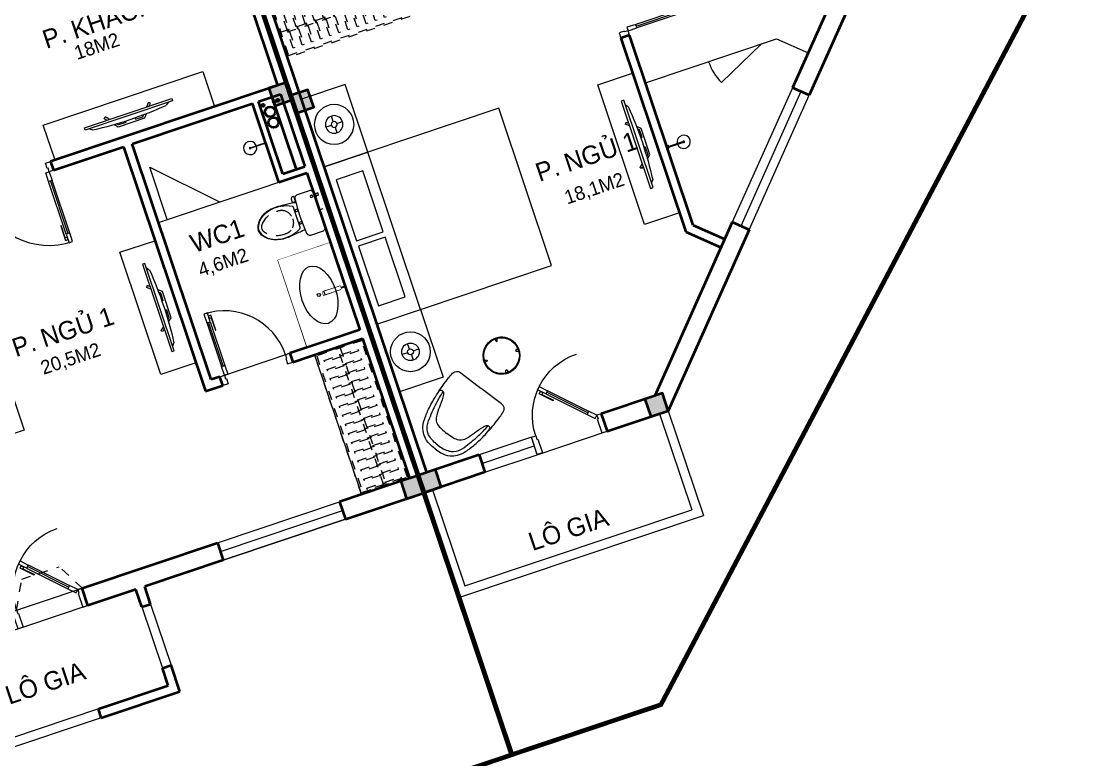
# Model space of a CAD drawing. Header units: metres. Extents: x 568336 to 569219, y 2065964 to 2066430.
# Drawn here: x 568498.77 to 568510.47, y 2066002.66 to 2066010.68 of the extents above; entities that cross this region are included whole.
import ezdxf

# ---------------------------------------------------------------- set-up
doc = ezdxf.new("R2010")
doc.units = ezdxf.units.M
for name, pattern in [('$AUDIT_BAD_LTYPE2', [0]), ('CENTER', [2, 1.25, -0.25, 0.25, -0.25]), ('HIDDEN', [0.375, 0.25, -0.125]), ('HIDDEN2', [0.1875, 0.125, -0.0625]), ('X-5M-G-MB PHONGNGU$0$HIDDEN2', [0.1875, 0.125, -0.0625]), ('xref-thap C (mb tang 32-2)$0$HIDDEN', [0.375, 0.25, -0.125])]:
    doc.linetypes.add(name, pattern=pattern)
doc.layers.get('0').update_dxf_attribs({"linetype": 'CONTINUOUS'})
doc.layers.get('DEFPOINTS').update_dxf_attribs({"linetype": 'CONTINUOUS'})
for name, color, linetype, lineweight in [('-CENTER', 143, 'CENTER', 13), ('-CONCRETE', 1, 'CONTINUOUS', 35), ('-DIM', 9, 'CONTINUOUS', 13), ('-DOOR', 137, 'CONTINUOUS', 9), ('-FURNITURE', 46, 'CONTINUOUS', 9), ('-LINE1', 7, 'CONTINUOUS', 18), ('-LINE2', 252, 'CONTINUOUS', 9), ('-STEEL1', 1, 'CONTINUOUS', 35), ('-WALL', 4, 'CONTINUOUS', 35), ('TEXT25', 2, 'CONTINUOUS', 13)]:
    doc.layers.add(name, color=color, linetype=linetype, lineweight=lineweight)
for name, color, linetype in [('-RANH GIOI LO DAT', 12, 'CONTINUOUS'), ('ChiaLo', 128, 'CENTER'), ('ViaHeS', 32, 'CONTINUOUS')]:
    doc.layers.add(name, color=color, linetype=linetype)
doc.styles.add('SVN_AVO_thuong', font='')
doc.styles.add('T1', font='', dxfattribs={"height": 200})
doc.styles.get('SVN_AVO_thuong').set_extended_font_data('SVN-Avo')
doc.styles.get('T1').set_extended_font_data('VNgeometric Light')

# ---------------------------------------------------------------- blocks, each defined once
blk = doc.blocks.new('1800X2000')
at = {"layer": '-FURNITURE'}
blk.add_line((325497, 17765), (325497, 19565), dxfattribs=at)
for points in [[(323997, 19565), (325997, 19565), (325997, 17765), (323997, 17765)], [(325613, 19391), (325919, 19391), (325919, 18691), (325613, 18691)], [(325613, 18630), (325919, 18630), (325919, 17947), (325613, 17947)]]:
    blk.add_lwpolyline(points, close=True, dxfattribs=at)
blk = doc.blocks.new('12PLMP12')
at = {"color": 0, "linetype": 'ByBlock'}
for p, q in [((-1.25, 0), (-3.75, 0)), ((0, 1.25), (0, 3.75)), ((1.25, 0), (3.75, 0)), ((0, -1.25), (0, -3.75))]:
    blk.add_line(p, q, dxfattribs=at)
for radius in [8.5, 3.75, 1.25]:
    blk.add_circle((0, 0), radius, dxfattribs=at)
blk = doc.blocks.new('A$C7D524948')
at = {"layer": '-FURNITURE'}
for points in [[(0, 825, 0.023749), (-77, 820, 0.11104), (-175, 786, 0.085168), (-235, 733, 0.08855), (-282, 649, 0.027906), (-316, 526, 0.028342), (-340, 373, 0.04712), (-341, 283, 0.513527), (-285, 300, 0.059578), (-243, 414, -0.034465), (-213, 507, -0.059277), (-183, 564, -0.166146), (-133, 600, -0.052564), (-76, 612, -0.028554), (0, 615, -3.543335)], [(0, 825, -0.023749), (77, 820, -0.11104), (175, 786, -0.085168), (235, 733, -0.08855), (282, 649, -0.027906), (316, 526, -0.028342), (340, 373, -0.04712), (341, 283, -0.513527), (285, 300, -0.059578), (243, 414, 0.034465), (213, 507, 0.059277), (183, 564, 0.166146), (133, 600, 0.052564), (76, 612, 0.028554), (0, 615, 3.543335)], [(-1, 774, 0.105584), (-138, 751, 0.083976), (-176, 728, 0.149302), (-241, 626, 0.024909), (-289, 424, 0.026439), (-307, 278, -0.886333)], [(-1, 774, -0.105584), (137, 751, -0.083976), (175, 728, -0.149302), (240, 626, -0.024909), (288, 424, -0.026439), (305, 278, 0.886333)], [(-343, 328, 0.022671), (-350, 124, 0.012122), (-346, 57, 0.405508), (-279, 0), (0, 0)], [(343, 328, -0.022671), (350, 124, -0.012122), (346, 57, -0.405508), (279, 0), (0, 0)]]:
    blk.add_lwpolyline(points, format="xyb", dxfattribs=at)
blk = doc.blocks.new('tbl1')
at = {"layer": '-FURNITURE'}
for points in [[(-20, 199), (-20, 202), (20, 202), (20, 199), (0, 200)], [(-202, -20), (-202, 20), (-199, 20), (-200, 0), (-199, -20)], [(202, -20), (199, -20), (200, 0), (200, 20), (202, 20)], [(20, -202), (-20, -202), (-20, -199), (0, -200), (20, -199)]]:
    blk.add_hatch(color=256, dxfattribs=at).paths.add_polyline_path(points, flags=0)
at = {"layer": '-FURNITURE', "flags": 128}
for points in [[(-20, 199), (-20, 202), (0, 202), (20, 202), (20, 199)], [(-202, 0), (-202, 20), (-199, 20)], [(202, 0), (202, 20), (199, 20)], [(-20, -199), (-20, -202), (0, -202), (20, -202), (20, -199)]]:
    blk.add_lwpolyline(points, dxfattribs=at)
for points in [[(15, 193), (-15, 193), (-5, 163), (0, 163), (5, 163)], [(-193, -15), (-193, 15), (-163, 5), (-163, 0), (-163, -5)], [(193, -15), (193, 15), (163, 5), (163, 0), (163, -5)], [(15, -193), (-15, -193), (-5, -163), (0, -163), (5, -163)]]:
    blk.add_lwpolyline(points, close=True, dxfattribs=at)
at = {"layer": '-FURNITURE'}
for radius in [200, 193]:
    blk.add_circle((0, 0), radius, dxfattribs=at)
for start, end in [(90, 270), (270, 90)]:
    blk.add_arc((0, 0), 200, start, end, dxfattribs=at)
blk = doc.blocks.new('*U161')
at = {"linetype": 'X-5M-G-MB PHONGNGU$0$HIDDEN2'}
for points in [[(0, 600), (0, 0), (2182, 0), (2182, 600)], [(2162, 580), (2162, 20), (20, 20), (20, 580)], [(2162, 287), (2162, 313), (20, 313), (20, 287)], [(114, 319), (109, 319), (109, 280), (114, 280)], [(228, 319), (223, 319), (223, 280), (228, 280)], [(342, 319), (337, 319), (337, 280), (342, 280)], [(456, 319), (451, 319), (451, 280), (456, 280)], [(570, 319), (565, 319), (565, 280), (570, 280)], [(684, 319), (679, 319), (679, 280), (684, 280)], [(798, 319), (793, 319), (793, 280), (798, 280)], [(912, 319), (907, 319), (907, 280), (912, 280)], [(1026, 319), (1021, 319), (1021, 280), (1026, 280)], [(1140, 319), (1135, 319), (1135, 280), (1140, 280)], [(1254, 319), (1249, 319), (1249, 280), (1254, 280)], [(1368, 319), (1363, 319), (1363, 280), (1368, 280)], [(1482, 319), (1477, 319), (1477, 280), (1482, 280)], [(1596, 319), (1591, 319), (1591, 280), (1596, 280)], [(1710, 319), (1705, 319), (1705, 280), (1710, 280)], [(1824, 319), (1819, 319), (1819, 280), (1824, 280)], [(1938, 319), (1933, 319), (1933, 280), (1938, 280)], [(2052, 319), (2047, 319), (2047, 280), (2052, 280)]]:
    blk.add_lwpolyline(points, close=True, dxfattribs=at)
for points in [[(122, 313), (122, 515), (100, 515), (100, 313)], [(236, 313), (236, 515), (214, 515), (214, 313)], [(350, 313), (350, 515), (328, 515), (328, 313)], [(464, 313), (464, 515), (442, 515), (442, 313)], [(578, 313), (578, 515), (556, 515), (556, 313)], [(692, 313), (692, 515), (670, 515), (670, 313)], [(806, 313), (806, 515), (784, 515), (784, 313)], [(920, 313), (920, 515), (898, 515), (898, 313)], [(1034, 313), (1034, 515), (1012, 515), (1012, 313)], [(1148, 313), (1148, 515), (1126, 515), (1126, 313)], [(1262, 313), (1262, 515), (1240, 515), (1240, 313)], [(1376, 313), (1376, 515), (1354, 515), (1354, 313)], [(1490, 313), (1490, 515), (1468, 515), (1468, 313)], [(1604, 313), (1604, 515), (1582, 515), (1582, 313)], [(1718, 313), (1718, 515), (1696, 515), (1696, 313)], [(1832, 313), (1832, 515), (1810, 515), (1810, 313)], [(1946, 313), (1946, 515), (1924, 515), (1924, 313)], [(2060, 313), (2060, 515), (2038, 515), (2038, 313)], [(100, 287), (100, 92), (122, 92), (122, 287)], [(214, 287), (214, 92), (236, 92), (236, 287)], [(328, 287), (328, 92), (350, 92), (350, 287)], [(442, 287), (442, 92), (464, 92), (464, 287)], [(556, 287), (556, 92), (578, 92), (578, 287)], [(670, 287), (670, 92), (692, 92), (692, 287)], [(784, 287), (784, 92), (806, 92), (806, 287)], [(898, 287), (898, 92), (920, 92), (920, 287)], [(1012, 287), (1012, 92), (1034, 92), (1034, 287)], [(1126, 287), (1126, 92), (1148, 92), (1148, 287)], [(1240, 287), (1240, 92), (1262, 92), (1262, 287)], [(1354, 287), (1354, 92), (1376, 92), (1376, 287)], [(1468, 287), (1468, 92), (1490, 92), (1490, 287)], [(1582, 287), (1582, 92), (1604, 92), (1604, 287)], [(1696, 287), (1696, 92), (1718, 92), (1718, 287)], [(1810, 287), (1810, 92), (1832, 92), (1832, 287)], [(1924, 287), (1924, 92), (1946, 92), (1946, 287)], [(2038, 287), (2038, 92), (2060, 92), (2060, 287)]]:
    blk.add_lwpolyline(points, dxfattribs=at)
blk = doc.blocks.new('XR.MB.LM123$0$tvi 1')
blk.add_lwpolyline([(29, 0), (29, -1000), (0, -1000), (0, 0)], close=True)
for points in [[(29, -50), (52, -81)], [(-24, -236), (-39, -252)], [(0, -285), (-39, -252)], [(0, -256), (-24, -236)], [(70, -315), (111, -350), (111, -650), (70, -685)], [(89, -446), (89, -360), (71, -345)], [(89, -446), (73, -446)], [(89, -554), (89, -640), (71, -655)], [(89, -554), (73, -554)], [(0, -715), (-39, -748)], [(-24, -764), (-39, -748)], [(0, -744), (-24, -764)], [(29, -950), (52, -919)]]:
    blk.add_lwpolyline(points)
blk.add_arc((-4025, -500), 4099, 354.1311, 5.8689)
blk = doc.blocks.new('A$Cbeb9f07c')
for points in [[(242, 68), (242, 75), (72, 76), (72, 68)], [(252, 58), (252, 86), (242, 86), (242, 58)]]:
    blk.add_lwpolyline(points, close=True)
for radius, start, end in [(72, 2.78, 357.1987), (8.35, 24.8249, 335.1538)]:
    blk.add_arc((72, 72), radius, start, end)
blk = doc.blocks.new('*U151')
at = {"linetype": '$AUDIT_BAD_LTYPE2'}
for p, q in [((135, 57), (488, 410)), ((503, 396), (149, 42))]:
    blk.add_line(p, q, dxfattribs=at)
for points in [[(474, 424), (503, 396), (573, 467), (545, 495), (474, 424)], [(476, 426), (121, 71)], [(121, 71), (149, 42), (78, -28), (50, 0), (121, 71)]]:
    blk.add_lwpolyline(points)
for points in [[(448, 301), (568, 421), (548, 441), (528, 421), (544, 405), (444, 305)], [(0, 0), (50, 0), (50, -40), (60, -40), (60, -199), (0, -199)], [(800, 0), (750, 0), (750, -40), (740, -40), (740, -199), (800, -199)]]:
    blk.add_lwpolyline(points, close=True)
at = {"linetype": '$AUDIT_BAD_LTYPE2', "ltscale": 0.3}
blk.add_arc((50, 0), 700, 0, 90, dxfattribs=at)
blk = doc.blocks.new('*U162')
at = {"linetype": '$AUDIT_BAD_LTYPE2'}
for p, q in [((70, 100), (70, 600)), ((90, 600), (90, 100))]:
    blk.add_line(p, q, dxfattribs=at)
for points in [[(50, 600), (90, 600), (90, 700), (50, 700), (50, 600)], [(50, 603), (50, 100)], [(50, 100), (90, 100), (90, 0), (50, 0), (50, 100)]]:
    blk.add_lwpolyline(points)
for points in [[(118, 495), (118, 664), (90, 664), (90, 636), (113, 636), (113, 495)], [(0, 0), (50, 0), (50, -40), (60, -40), (60, -100), (0, -100)], [(800, 0), (750, 0), (750, -40), (740, -40), (740, -100), (800, -100)]]:
    blk.add_lwpolyline(points, close=True)
at = {"linetype": '$AUDIT_BAD_LTYPE2', "ltscale": 0.3}
blk.add_arc((50, 0), 700, 0, 90, dxfattribs=at)
blk = doc.blocks.new('A$C5C575821')
at = {"layer": '-CONCRETE'}
h = blk.add_hatch(color=256, dxfattribs=at)
h.dxf.hatch_style = 1
h.paths.add_polyline_path([(0, 200), (0, 0), (200, 0), (200, 200)])
blk.add_lwpolyline([(0, 0), (200, 0), (200, 200), (0, 200)], close=True, dxfattribs=at)
blk = doc.blocks.new('truc M5')
at = {"layer": '-WALL'}
for p in [(-200, 14600), (6400, 14600), (6400, 9200), (-200, 4150), (6400, 4150), (-200, -200), (2400, -200)]:
    blk.add_blockref('A$C5C575821', p, dxfattribs=at)
blk = doc.blocks.new('M5-T2')
at = {"layer": '-DOOR'}
for points in [[(198973.4, -34132.9), (200057.3, -32955.9), (199910.1, -32820.5), (198826.3, -33997.4)], [(196015.3, -35516.1), (195415.3, -35516.1), (195415.3, -35716.1), (196015.3, -35716.1)]]:
    blk.add_lwpolyline(points, close=True, dxfattribs=at)
for points in [[(199983.7, -32888.2), (198899.8, -34065.1)], [(195415.3, -35616.1), (196015.3, -35615.8)], [(196015.3, -35715.5), (196815.3, -35715.8)]]:
    blk.add_lwpolyline(points, dxfattribs=at)
at = {"layer": '-FURNITURE'}
for points in [[(194815.3, -32016.3), (195315.3, -32016.3), (195315.3, -31241.2), (194815.3, -31241.2)], [(198315.3, -33716.3), (197915.3, -33716.3), (197915.3, -32116.3), (198315.3, -32116.3)], [(194815.3, -33816.3), (195315.3, -33816.3), (195315.3, -34591.5), (194815.3, -34591.5)]]:
    blk.add_lwpolyline(points, close=True, dxfattribs=at)
for points in [[(198415.3, -32262.5), (199914.9, -32262.5), (200190.3, -32516.2)], [(199737.4, -32262.5), (199196.1, -32521.5)]]:
    blk.add_lwpolyline(points, dxfattribs=at)
blk.add_arc((199737.4, -32262.5), 600, 180, 205.56693, dxfattribs=at)
at = {"layer": '-LINE1', "lineweight": 18}
for p, q in [((194715.3, -35716.1), (194715.3, -36916.1)), ((194815.3, -35716.1), (194815.3, -36816.1)), ((197415.3, -35716.1), (197415.3, -36816.1)), ((197515.3, -35716.1), (197515.3, -36916.1)), ((194815.3, -36816.1), (197415.3, -36816.1)), ((194715.3, -36916.1), (197515.3, -36916.1))]:
    blk.add_line(p, q, dxfattribs=at)
at = {"layer": '-RANH GIOI LO DAT', "linetype": 'HIDDEN', "ltscale": 10, "const_width": 50}
blk.add_lwpolyline([(204368.8, -18716.3), (194715.3, -18716.3), (194715.3, -38716.3), (196424.3, -38716.3), (203754.5, -31724.1)], close=True, dxfattribs=at)
at = {"layer": '-WALL'}
for p, q in [((194715.3, -20716.1), (194715.3, -35716.1)), ((194815.3, -28016.3), (194815.3, -35516.1)), ((201315.3, -31294.6), (199910.1, -32820.5)), ((201515.3, -31372.7), (200057.3, -32955.9)), ((198415.3, -31716.1), (198315.3, -31716.1)), ((198315.3, -31716.1), (198315.3, -33934.7)), ((198415.3, -33890.8), (198415.3, -31716.1)), ((200057.3, -32955.9), (199910.1, -32820.5)), ((198415.3, -33890.8), (198690.8, -34144.5)), ((198826.3, -33997.4), (197427.6, -35516.1)), ((198315.3, -33934.7), (198623, -34218.1)), ((198973.4, -34132.9), (198826.3, -33997.4)), ((198973.4, -34132.9), (197515.3, -35716.1)), ((195415.3, -35516.1), (194815.3, -35516.1)), ((197427.6, -35516.1), (196815.3, -35516.1)), ((195415.3, -35716.1), (194715.3, -35716.1))]:
    blk.add_line(p, q, dxfattribs=at)
for points in [[(195415.3, -35516.1), (195415.3, -35716.1)], [(196815.3, -35516.1), (196815.3, -35715.8), (197515.3, -35715.8)]]:
    blk.add_lwpolyline(points, dxfattribs=at)
at = {"layer": '-DIM', "xscale": -1}
blk.add_blockref('1800X2000', (520812.7, -51581.6), dxfattribs=at)
at = {"layer": '-DOOR', "xscale": -1, "rotation": 270}
blk.add_blockref('*U162', (198415.3, -31716.1), dxfattribs=at)
at = {"layer": '-DOOR', "xscale": -1}
blk.add_blockref('*U151', (196815.3, -35516.1), dxfattribs=at)
at = {"layer": '-FURNITURE', "extrusion": (0, 0, -1)}
for name, p, xscale, yscale, zscale, rotation in [('*U161', (-194815.3, -30216.1), 0.916666666665974, 0.916666666665974, -0.916666666665974, 180), ('12PLMP12', (-195065.3, -31614.4), 25.40000000037255, 25.40000000037255, -25.40000000037254, 270)]:
    blk.add_blockref(name, p, dxfattribs=dict(at, xscale=xscale, yscale=yscale, zscale=zscale, rotation=rotation))
at = {"layer": '-FURNITURE', "extrusion": (0, 0, -1), "rotation": 179.9963102775916}
blk.add_blockref('XR.MB.LM123$0$tvi 1', (-198101.4, -33365.7), dxfattribs=at)
at = {"layer": '-FURNITURE'}
for name, p, rotation in [('A$Cbeb9f07c', (198675.9, -32928.8), 180), ('A$C7D524948', (195666.4, -34838.9), 124.1219197484613)]:
    blk.add_blockref(name, p, dxfattribs=dict(at, rotation=rotation))
at = {"layer": '-FURNITURE', "xscale": 25.40000000083849, "yscale": 25.40000000083849, "zscale": 25.40000000083849, "rotation": 90.00000002731056}
blk.add_blockref('12PLMP12', (195065.3, -34218.3), dxfattribs=at)
at = {"layer": '-STEEL1'}
blk.add_blockref('truc M5', (194915.3, -35516.1), dxfattribs=at)
at = {"layer": '-WALL'}
blk.add_blockref('tbl1', (195989.9, -34573), dxfattribs=at)
at = {"layer": 'TEXT25'}
for s, height, rotation, style, p in [('P. NGỦ 1', 200, 360, 'SVN_AVO_thuong', (196979.9, -32914.9)), ('18,1M2', 150, 0, 'T1', (197188.1, -33244.4)), ('LÔ GIA', 200, 0, 'SVN_AVO_thuong', (195631.9, -36692.2))]:
    blk.add_text(s, height=height, rotation=rotation, dxfattribs=dict(at, style=style)).set_placement(p)
blk = doc.blocks.new('*U145')
at = {"linetype": 'X-5M-G-MB PHONGNGU$0$HIDDEN2'}
for points in [[(0, 600), (0, 0), (1746, 0), (1746, 600)], [(1726, 580), (1726, 20), (20, 20), (20, 580)], [(1726, 287), (1726, 313), (20, 313), (20, 287)], [(114, 319), (109, 319), (109, 280), (114, 280)], [(228, 319), (223, 319), (223, 280), (228, 280)], [(342, 319), (337, 319), (337, 280), (342, 280)], [(456, 319), (451, 319), (451, 280), (456, 280)], [(570, 319), (565, 319), (565, 280), (570, 280)], [(684, 319), (679, 319), (679, 280), (684, 280)], [(798, 319), (793, 319), (793, 280), (798, 280)], [(912, 319), (907, 319), (907, 280), (912, 280)], [(1026, 319), (1021, 319), (1021, 280), (1026, 280)], [(1140, 319), (1135, 319), (1135, 280), (1140, 280)], [(1254, 319), (1249, 319), (1249, 280), (1254, 280)], [(1368, 319), (1363, 319), (1363, 280), (1368, 280)], [(1482, 319), (1477, 319), (1477, 280), (1482, 280)], [(1596, 319), (1591, 319), (1591, 280), (1596, 280)], [(1710, 319), (1705, 319), (1705, 280), (1710, 280)]]:
    blk.add_lwpolyline(points, close=True, dxfattribs=at)
for points in [[(122, 313), (122, 515), (100, 515), (100, 313)], [(236, 313), (236, 515), (214, 515), (214, 313)], [(350, 313), (350, 515), (328, 515), (328, 313)], [(464, 313), (464, 515), (442, 515), (442, 313)], [(578, 313), (578, 515), (556, 515), (556, 313)], [(692, 313), (692, 515), (670, 515), (670, 313)], [(806, 313), (806, 515), (784, 515), (784, 313)], [(920, 313), (920, 515), (898, 515), (898, 313)], [(1034, 313), (1034, 515), (1012, 515), (1012, 313)], [(1148, 313), (1148, 515), (1126, 515), (1126, 313)], [(1262, 313), (1262, 515), (1240, 515), (1240, 313)], [(1376, 313), (1376, 515), (1354, 515), (1354, 313)], [(1490, 313), (1490, 515), (1468, 515), (1468, 313)], [(1604, 313), (1604, 515), (1582, 515), (1582, 313)], [(1718, 313), (1718, 515), (1696, 515), (1696, 313)], [(100, 287), (100, 92), (122, 92), (122, 287)], [(214, 287), (214, 92), (236, 92), (236, 287)], [(328, 287), (328, 92), (350, 92), (350, 287)], [(442, 287), (442, 92), (464, 92), (464, 287)], [(556, 287), (556, 92), (578, 92), (578, 287)], [(670, 287), (670, 92), (692, 92), (692, 287)], [(784, 287), (784, 92), (806, 92), (806, 287)], [(898, 287), (898, 92), (920, 92), (920, 287)], [(1012, 287), (1012, 92), (1034, 92), (1034, 287)], [(1126, 287), (1126, 92), (1148, 92), (1148, 287)], [(1240, 287), (1240, 92), (1262, 92), (1262, 287)], [(1354, 287), (1354, 92), (1376, 92), (1376, 287)], [(1468, 287), (1468, 92), (1490, 92), (1490, 287)], [(1582, 287), (1582, 92), (1604, 92), (1604, 287)], [(1696, 287), (1696, 92), (1718, 92), (1718, 287)]]:
    blk.add_lwpolyline(points, dxfattribs=at)
blk = doc.blocks.new('Sink_Cicle')
blk.add_lwpolyline([(17, -50), (-17, -50), (-18, -252), (17, -252)], close=True)
blk.add_circle((0, -300), 17.5)
at = {"layer": 'DEFPOINTS'}
blk.add_line((0, -100), (0, 0), dxfattribs=at)
blk.add_wipeout([(17, -50), (-17, -50), (-18, -252), (17, -252)])
at = {"layer": '-FURNITURE', "linetype": 'Continuous'}
blk.add_ellipse((0, -300), major_axis=(-325, 0), ratio=0.584615, dxfattribs=at)
blk.add_line((-18, -237), (17, -237))
blk = doc.blocks.new('*U146')
at = {"ltscale": 300}
blk.add_lwpolyline([(0, 0), (999, 0), (999, -600), (0, -600)], close=True, dxfattribs=at)
blk.add_wipeout([(0, 0), (999, 0), (999, -600), (0, -600)], dxfattribs=at)
blk.add_blockref('Sink_Cicle', (500, 0), dxfattribs=at)
blk = doc.blocks.new('A$C18091ED7')
for p, q in [((0, -42), (0, 0)), ((146, -27), (179, -27)), ((146, -27), (146, -30)), ((146, -30), (166, -30)), ((153, -37), (146, -30)), ((152, 0), (152, -27)), ((152, 0), (179, 0)), ((153, -37), (166, -37)), ((153, -40), (153, -37)), ((153, -40), (178, -40)), ((153, -40), (178, -40)), ((153, -40), (153, -42)), ((185, -30), (166, -30)), ((178, -37), (166, -37)), ((185, -30), (178, -37)), ((178, -37), (178, -40)), ((178, -40), (178, -42)), ((179, 0), (179, -27)), ((179, -27), (185, -27)), ((185, -27), (185, -30)), ((-83, -267), (-83, -300)), ((-83, -278), (-83, -288)), ((-61, -290), (-83, -290)), ((-63, -265), (-81, -265)), ((-61, -267), (-61, -300)), ((61, -267), (61, -300)), ((61, -290), (83, -290)), ((63, -265), (81, -265)), ((83, -267), (83, -300)), ((83, -278), (83, -288)), ((165, -262), (165, -290)), ((168, -260), (228, -260)), ((168, -292), (207, -292)), ((231, -274), (231, -262))]:
    blk.add_line(p, q)
for points in [[(230, -219, -0.137407), (225, -235), (222, -241, -0.236081), (198, -255, -0.051961), (-198, -255, -0.236081), (-222, -241), (-225, -235, -0.137407), (-230, -219), (-230, -72, -0.198912), (-226, -63), (-209, -46, -0.198912), (-200, -42), (0, -42), (200, -42, -0.198912), (209, -46), (226, -63, -0.198912), (230, -72)], [(144, -619, -0.212405), (26, -734, -0.027685), (-1, -739, -0.022279), (-26, -734, -0.212405), (-144, -619, -0.142796), (-167, -428, -0.093005), (-128, -309, -0.256439), (-111, -300), (0, -300), (111, -300, -0.256439), (128, -309, -0.093005), (167, -428, -0.142796)]]:
    blk.add_lwpolyline(points, format="xyb", close=True)
at = {"linetype": 'xref-thap C (mb tang 32-2)$0$HIDDEN', "ltscale": 100}
blk.add_lwpolyline([(61, -669, -0.199031), (0, -699, -0.199031), (-61, -669, -0.218924), (-132, -478, -0.153791), (-112, -404, -0.236701), (0, -348, -0.236701), (112, -404, -0.153791), (132, -478, -0.218924)], format="xyb", close=True, dxfattribs=at)
blk.add_circle((166, -78), 13.9)
for centre, radius, start, end in [((-81, -267), 1.98, 90, 180), ((-63, -267), 1.98, 0, 90), ((63, -267), 1.98, 90, 180), ((81, -267), 1.98, 0, 90), ((168, -262), 2.47, 90, 180), ((168, -290), 2.47, 180, 270), ((207, -277), 15.5, 270, 306.4659), ((168, -225), 80.1, 306.4659, 320.3123), ((228, -274), 2.47, 320.3123, 0)]:
    blk.add_arc(centre, radius, start, end)
for points in [[(-156, -259), (-157, -267), (-164, -328), (-169, -385), (-184, -528), (-136, -679), (-50, -735), (-20, -741), (0, -744)], [(156, -259), (157, -267), (164, -328), (169, -385), (184, -528), (136, -679), (50, -735), (20, -741), (0, -744)]]:
    blk.add_open_spline(points, degree=3, knots=[130.613938, 130.613938, 130.613938, 130.613938, 152.852109, 311.129351, 417.703951, 561.383393, 697.692632, 710.812262, 710.812262, 710.812262, 710.812262])
blk = doc.blocks.new('shower')
for points in [[(180919, -32316), (180912, -32316), (180912, -32147), (180919, -32147)], [(180929, -32327), (180902, -32327), (180902, -32316), (180929, -32316)]]:
    blk.add_lwpolyline(points, close=True)
for radius, start, end in [(72, 272.7907, 267.2093), (8.35, 294.8355, 245.1645)]:
    blk.add_arc((180916, -32147), radius, start, end)
blk = doc.blocks.new('G1600')
for p, q in [((137477, -212827), (139077, -212827)), ((137228, -213392), (137228, -213077)), ((139326, -213392), (139326, -213077)), ((137385, -213234), (137070, -213234)), ((139169, -213234), (139484, -213234))]:
    blk.add_line(p, q)
blk.add_lwpolyline([(137477, -213484), (137477, -211484), (139077, -211484), (139077, -213484), (137477, -213484)])
for points in [[(136977, -213484), (136977, -212984), (137477, -212984), (137477, -213484)], [(137617, -213375), (137617, -212999), (138235, -212999), (138235, -213375)], [(138937, -213375), (138937, -212999), (138320, -212999), (138320, -213375)], [(139577, -213484), (139577, -212984), (139077, -212984), (139077, -213484)]]:
    blk.add_lwpolyline(points, close=True)
for centre, radius in [((137228, -213234), 157), ((137228, -213234), 82.4), ((139326, -213234), 157), ((139326, -213234), 82.4)]:
    blk.add_circle(centre, radius)
blk = doc.blocks.new('*U150')
at = {"linetype": '$AUDIT_BAD_LTYPE2'}
for p, q in [((70, 100), (70, 600)), ((90, 600), (90, 100))]:
    blk.add_line(p, q, dxfattribs=at)
for points in [[(50, 600), (90, 600), (90, 700), (50, 700), (50, 600)], [(50, 603), (50, 100)], [(50, 100), (90, 100), (90, 0), (50, 0), (50, 100)]]:
    blk.add_lwpolyline(points)
for points in [[(118, 495), (118, 664), (90, 664), (90, 636), (113, 636), (113, 495)], [(0, 0), (50, 0), (50, -40), (60, -40), (60, -100), (0, -100)], [(800, 0), (750, 0), (750, -40), (740, -40), (740, -100), (800, -100)]]:
    blk.add_lwpolyline(points, close=True)
at = {"linetype": '$AUDIT_BAD_LTYPE2', "ltscale": 0.3}
blk.add_arc((50, 0), 700, 0, 90, dxfattribs=at)
blk = doc.blocks.new('*U152')
at = {"linetype": '$AUDIT_BAD_LTYPE2'}
for p, q in [((70, 100), (70, 700)), ((90, 700), (90, 100))]:
    blk.add_line(p, q, dxfattribs=at)
for points in [[(50, 700), (90, 700), (90, 800), (50, 800), (50, 700)], [(50, 703), (50, 100)], [(50, 100), (90, 100), (90, 0), (50, 0), (50, 100)]]:
    blk.add_lwpolyline(points)
for points in [[(118, 595), (118, 764), (90, 764), (90, 736), (113, 736), (113, 595)], [(0, 0), (50, 0), (50, -40), (60, -40), (60, -100), (0, -100)], [(900, 0), (850, 0), (850, -40), (840, -40), (840, -100), (900, -100)]]:
    blk.add_lwpolyline(points, close=True)
at = {"linetype": '$AUDIT_BAD_LTYPE2', "ltscale": 0.3}
blk.add_arc((50, 0), 800, 0, 90, dxfattribs=at)
blk = doc.blocks.new('TRUC M4')
at = {"layer": '-WALL'}
for p in [(-200, 14600), (5600, 14600), (-200, 9000), (5600, 9000), (-200, 4300), (5600, 4300), (-200, -200), (5600, -200)]:
    blk.add_blockref('A$C5C575821', p, dxfattribs=at)
blk = doc.blocks.new('M4- T2')
at = {"layer": '-CONCRETE'}
blk.add_line((722573, 36241), (722573, 35311), dxfattribs=at)
for centre, radius in [((722453, 36085, 0), 13), ((722503, 35994, 0), 55), ((722582, 36085, 0), 13), ((722623, 36085, 0), 13), ((722503, 35873, 0), 55)]:
    blk.add_circle(centre, radius, dxfattribs=at)
at = {"layer": '-DOOR'}
for p, q in [((721073, 33441), (721873, 33441)), ((720473, 31741), (721873, 31741)), ((720473, 31741), (720473, 31541)), ((720473, 31641), (721873, 31641)), ((720473, 31541), (721873, 31541))]:
    blk.add_line(p, q, dxfattribs=at)
for points in [[(717523, 31741), (718923, 31741), (718923, 31541), (717523, 31541)], [(720473, 31741), (721873, 31741), (721873, 31541), (720473, 31541)]]:
    blk.add_lwpolyline(points, dxfattribs=at)
at = {"layer": '-FURNITURE'}
for p, q in [((720973, 35241), (722673, 35241)), ((722123, 33341), (722123, 31741))]:
    blk.add_line(p, q, dxfattribs=at)
for points in [[(720123, 36641), (721951, 36641), (721951, 36241), (720123, 36241)], [(720473, 33667), (720473, 35069), (720873, 35065), (720873, 33667)]]:
    blk.add_lwpolyline(points, close=True, dxfattribs=at)
blk.add_lwpolyline([(721073, 35241), (721073, 35841), (721673, 35241)], dxfattribs=at)
at = {"layer": '-LINE1'}
blk.add_line((718673, 30341), (717323, 30341), dxfattribs=at)
for points in [[(719473, 31341), (719473, 30641)], [(719573, 31341), (719573, 30641)], [(718673, 30441), (717323, 30441)]]:
    blk.add_lwpolyline(points, dxfattribs=at)
at = {"layer": '-LINE2', "linetype": 'HIDDEN2', "ltscale": 10}
for p, q in [((718173, 31741), (718333, 32041)), ((718333, 32041), (718762, 32041)), ((718923, 31741), (718762, 32041))]:
    blk.add_line(p, q, dxfattribs=at)
at = {"layer": '-RANH GIOI LO DAT', "linetype": 'HIDDEN', "ltscale": 10, "const_width": 50}
blk.add_lwpolyline([(716773, 48541), (722773, 48541), (722773, 28541), (716773, 28541)], close=True, dxfattribs=at)
at = {"layer": '-WALL'}
for p, q in [((722773, 46541), (722773, 32541)), ((722773, 31541), (722773, 46541)), ((722673, 46341), (722673, 36241)), ((722673, 36241), (720073, 36241)), ((720073, 36241), (720073, 36141)), ((720073, 36141), (720873, 36141)), ((720873, 36141), (720873, 33341)), ((720973, 36141), (722352, 36141)), ((720973, 33441), (720973, 36141)), ((722352, 35241), (722352, 36141)), ((722422, 36141), (722673, 36141)), ((722422, 35311), (722422, 36141)), ((722673, 36141), (722673, 35311)), ((722352, 35241), (722673, 35241)), ((722422, 35311), (722673, 35311)), ((720873, 33341), (721073, 33341)), ((721073, 33441), (720973, 33441)), ((721073, 33341), (721073, 33441)), ((721873, 33441), (721873, 33341)), ((721873, 33341), (722673, 33341)), ((722673, 33341), (722673, 31741)), ((718923, 31741), (720473, 31741)), ((718923, 31541), (718923, 31741)), ((720473, 31741), (720473, 31541)), ((722673, 31741), (721873, 31741)), ((721873, 31741), (721873, 31541)), ((719473, 31541), (718923, 31541)), ((719473, 31341), (719473, 31541)), ((720473, 31541), (719573, 31541)), ((719573, 31341), (719573, 31541)), ((721873, 31541), (722773, 31541)), ((719473, 31341), (719573, 31341)), ((719473, 30441), (719473, 30641)), ((719473, 30641), (719573, 30641)), ((719573, 30341), (719573, 30641)), ((718673, 30341), (718673, 30441)), ((718673, 30441), (719473, 30441)), ((718673, 30341), (719573, 30341))]:
    blk.add_line(p, q, dxfattribs=at)
at = {"layer": '-DOOR', "rotation": 180}
blk.add_blockref('*U152', (720073, 36141), dxfattribs=at)
at = {"layer": '-DOOR'}
blk.add_blockref('*U150', (721073, 33441), dxfattribs=at)
at = {"layer": '-DOOR', "xscale": -1}
blk.add_blockref('*U151', (718923, 31741), dxfattribs=at)
at = {"layer": '-FURNITURE', "extrusion": (0, 0, -1), "xscale": -1, "rotation": 90.00368972240832}
blk.add_blockref('XR.MB.LM123$0$tvi 1', (-721537, 36473), dxfattribs=at)
at = {"layer": '-FURNITURE'}
for name, p, rotation in [('G1600', (930357, 172644), 270), ('shower', (690026, -145225), 90.00000000000001)]:
    blk.add_blockref(name, p, dxfattribs=dict(at, rotation=rotation))
at = {"layer": '-FURNITURE', "xscale": -1, "rotation": 270}
blk.add_blockref('A$C18091ED7', (722715, 34816), dxfattribs=at)
at = {"layer": '-FURNITURE', "extrusion": (0, 0, -1), "rotation": 179.9963102775916}
blk.add_blockref('XR.MB.LM123$0$tvi 1', (-720663, 33867), dxfattribs=at)
at = {"layer": '-FURNITURE', "extrusion": (0, 0, -1), "xscale": 0.916666666665974, "yscale": 0.916666666665974, "zscale": -0.916666666665974, "rotation": 270}
blk.add_blockref('*U145', (-722673, 33341), dxfattribs=at)
at = {"layer": 'TEXT25'}
for s, height, rotation, style, p in [('P. KHÁCH', 200, 360, 'SVN_AVO_thuong', (720418, 37415)), ('18M2', 150, 0, 'T1', (720696, 37195)), ('WC1', 200, 360, 'SVN_AVO_thuong', (721234, 34803)), ('4,6M2', 150, 360, 'T1', (721221, 34533)), ('P. NGỦ 1', 200, 360, 'SVN_AVO_thuong', (719039, 34347)), ('20,5M2', 150, 360, 'T1', (719263, 34070)), ('LÔ GIA', 200, 360, 'SVN_AVO_thuong', (717770, 30792))]:
    blk.add_text(s, height=height, rotation=rotation, dxfattribs=dict(at, style=style)).set_placement(p)
at = {"layer": '-FURNITURE', "extrusion": (0, 0, -1), "xscale": -1, "zscale": -1, "rotation": 90}
blk.add_blockref('*U146', (-722673, 34441), dxfattribs=at)
at = {"layer": '-WALL'}
for p, q in [((722673, 35241), (722673, 33441)), ((722673, 33441), (721873, 33441))]:
    blk.add_line(p, q, dxfattribs=at)
at = {"layer": '-STEEL1'}
blk.add_blockref('TRUC M4', (716973, 31741), dxfattribs=at)

msp = doc.modelspace()

# ---------------------------------------------------------------- linework, layer by layer
at = {"layer": 'ChiaLo', "ltscale": 5}
msp.add_lwpolyline([(568497.732, 2066021.676), (568504.096, 2066002.715)], dxfattribs=at)
at = {"layer": 'ViaHeS'}
msp.add_lwpolyline([(568377.91, 2066007.834), (568495.31, 2066047.233), (568501.415, 2066044.014), (568510.44, 2066012.22), (568505.716, 2066003.259), (568392.227, 2065965.173), (568385.896, 2065968.322), (568374.761, 2066001.503)], close=True, dxfattribs=at)

# ---------------------------------------------------------------- next in the draw order: block references
at = {"layer": '-WALL', "color": 2, "true_color": 0xf1eb1f, "xscale": 0.001, "yscale": 0.001, "zscale": 0.001, "rotation": 18.55129228274907}
msp.add_blockref('M5-T2', (568307.18, 2065977.47), dxfattribs=at)

# ---------------------------------------------------------------- next in the draw order: block references
at = {"layer": '-CENTER', "color": 2, "true_color": 0xf1eb1f, "xscale": 0.001, "yscale": 0.001, "zscale": 0.001, "rotation": 18.55149973248752}
msp.add_blockref('M4- T2', (567827.963, 2065745.702), dxfattribs=at)

doc.saveas('drawing.dxf')
